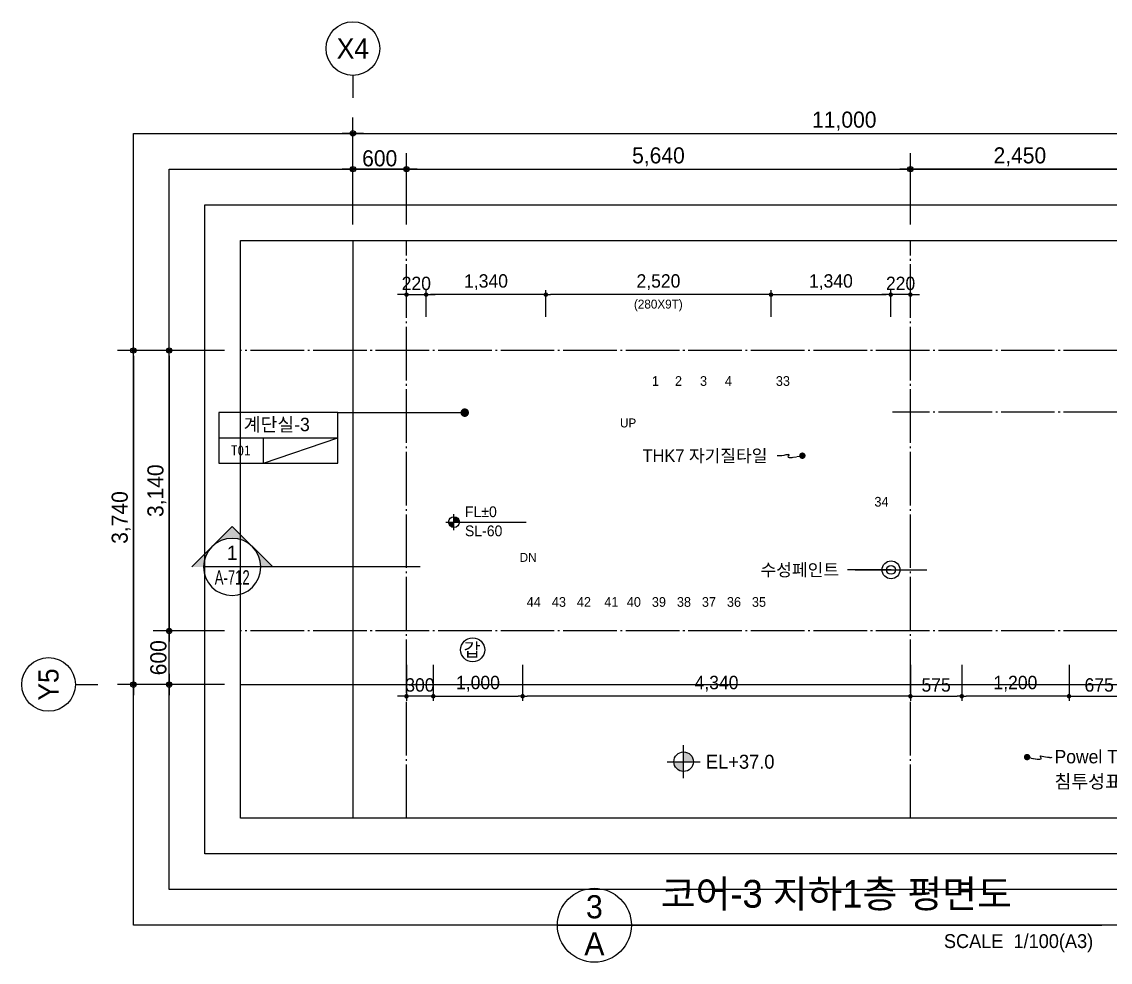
# Model space of a CAD drawing. Header units: millimetres. Extents: x 252711992 to 505989238, y 504776675 to 1009617600.
# Drawn here: x 253132443 to 253144625, y 504805853 to 504816382 of the extents above; entities that cross this region are included whole.
import ezdxf
from ezdxf.enums import TextEntityAlignment as Align
from ezdxf.xclip import XClip

# ---------------------------------------------------------------- set-up
doc = ezdxf.new("R2010")
doc.units = ezdxf.units.MM
doc.header["$XCLIPFRAME"] = 0
doc.linetypes.add('CEN', pattern=[35, 30, -2, 1, -2])
for name, color, linetype in [('$ZCDB_AUDIT_GENERATED_600D18', 7, 'Continuous'), ('0KD DIM', 7, 'Continuous'), ('4A.TEC CEN', 1, 'CEN'), ('4A.TEC TEXT', 7, 'Continuous'), ('4A.TEC TEXT 1', 3, 'Continuous'), ('4A.TEC TEXT 2', 3, 'Continuous'), ('4A.TEC 심볼', 7, 'Continuous'), ('CEN', 1, 'CEN'), ('LEV', 7, 'Continuous'), ('ROM', 7, 'Continuous'), ('SYM', 1, 'Continuous'), ('TEXT', 7, 'Continuous'), ('㈜SE&C TEXT', 7, 'Continuous')]:
    doc.layers.add(name, color=color, linetype=linetype)
doc.layers.add('DEFPOINT', color=135, linetype='Continuous', plot=False)
doc.styles.add('1', font='')
doc.styles.add('GHS', font='malgun.ttf')
doc.styles.add('SAMOO', font='')
doc.styles.add('나눔고딕', font='')
doc.styles.add('돋움', font='')
doc.styles.add('돋음체', font='')
doc.styles.add('울릉도L', font='')
doc.styles.get('1').set_extended_font_data('DotumChe')
doc.styles.get('SAMOO').set_extended_font_data('Dotum')
doc.styles.get('나눔고딕').set_extended_font_data('Dotum')
doc.styles.get('돋움').set_extended_font_data('Dotum')
doc.styles.get('돋음체').set_extended_font_data('Dotum')
doc.styles.get('울릉도L').set_extended_font_data('Dotum')
doc.dimstyles.new('DIM_600(외부치수)', dxfattribs={"dimscale": 400, "dimtxt": 3.299999999999998, "dimasz": 1, "dimexe": 2, "dimexo": 2, "dimgap": 1, "dimtad": 1, "dimdec": 0, "dimdsep": 46, "dimlunit": 6, "dimtxsty": '나눔고딕', "dimblk1": 'DIMDOT', "dimblk2": 'DIMDOT', "dimsah": 1, "dimcen": 2.5, "dimdle": 1.5, "dimclrd": 8, "dimclre": 8, "dimclrt": 3, "dimadec": 0, "dimazin": 0, "dimtfac": 1, "dimtdec": 0, "dimtix": 1, "dimtmove": 2, "dimatfit": 3, "dimldrblk": 'DIMDOT', "dimfxl": 1, "dimtvp": 1, "dimtolj": 1, "dimtzin": 0, "dimarcsym": 0})
doc.dimstyles.new('DIM_80(외부치수)', dxfattribs={"dimscale": 40, "dimtxt": 3.299999999999998, "dimasz": 1, "dimexe": 2, "dimexo": 2, "dimgap": 1, "dimtad": 1, "dimdec": 0, "dimdsep": 46, "dimlunit": 6, "dimtxsty": '돋움', "dimblk1": 'DIMDOT', "dimblk2": 'DIMDOT', "dimsah": 1, "dimcen": 2.5, "dimdle": 1.5, "dimclrd": 1, "dimclre": 7, "dimclrt": 2, "dimadec": 0, "dimazin": 0, "dimtfac": 1, "dimtdec": 0, "dimtix": 1, "dimtmove": 2, "dimatfit": 3, "dimldrblk": 'DIMDOT', "dimfxl": 1, "dimtvp": 1, "dimtolj": 1, "dimtzin": 0, "dimarcsym": 0})
doc.dimstyles.new('KD DIM 1', dxfattribs={"dimscale": 50, "dimtxt": 3, "dimasz": 1, "dimexe": 1, "dimexo": 1, "dimgap": 1, "dimtad": 1, "dimdec": 0, "dimzin": 0, "dimdsep": 46, "dimlunit": 6, "dimtxsty": '돋음체', "dimblk": 'DOT', "dimcen": 3, "dimdle": 1, "dimclrd": 256, "dimclre": 256, "dimclrt": 3, "dimazin": 0, "dimtfac": 1, "dimtdec": 0, "dimtix": 1, "dimtmove": 2, "dimatfit": 3, "dimldrblk": 'OBLIQUE', "dimfxl": 1, "dimtvp": 0.8333, "dimtolj": 1, "dimtzin": 0, "dimarcsym": 0})

# ---------------------------------------------------------------- blocks, each defined once
blk = doc.blocks.new('dwgFD3B')
at = {"layer": '4A.TEC CEN', "color": 250, "ltscale": 500}
blk.add_line((49194.51359510422, -169936.8347870111, -3333.333333333334), (357999.999995023, -169936.8347870111, -3333.333333333334), dxfattribs=at)
at = {"layer": '4A.TEC CEN', "color": 250, "ltscale": 500, "elevation": -3333.333333333334}
blk.add_lwpolyline([(197807.625374347, -39163.15827703476), (197807.625374347, -267000.000000298)], dxfattribs=at)
blk = doc.blocks.new('ccs122')
at = {"layer": '4A.TEC 심볼'}
blk.add_line((-5.68e-14, 8), (0, 3), dxfattribs=at)
blk.add_circle((-1.137e-13, 14), 6, dxfattribs=at)
at = {"layer": '4A.TEC TEXT 2', "color": 3, "style": 'GHS'}
blk.add_attdef('NO', text='', height=4.5, dxfattribs=at).set_placement((-0.0061597368079092, 14.01791285492388), align=Align.MIDDLE_CENTER)
blk = doc.blocks.new('DIMDOT')
at = {"color": 0}
blk.add_line((-2, 0), (2, 0), dxfattribs=at)
for radius in [0.5, 0.25]:
    blk.add_circle((0, 0), radius, dxfattribs=at)
blk = doc.blocks.new('*D294')
at = {"layer": '$ZCDB_AUDIT_GENERATED_600D18', "color": 8, "lineweight": -2, "transparency": 16777216}
for p, q in [((253134712.6702331, 504812702.1429185), (253133512.6702351, 504812702.1429185)), ((253133692.6702351, 504812642.1429185), (253133692.6702351, 504809022.1429184)), ((253134712.6702329, 504808962.1429184), (253133512.6702351, 504808962.1429184))]:
    blk.add_line(p, q, dxfattribs=at)
at = {"layer": 'Defpoints', "color": 0, "transparency": 16777216}
for p in [(253134892.6702331, 504812702.1429185, -1.31158230942674e-08), (253133692.6702351, 504808962.1429184), (253134892.6702329, 504808962.1429184, 2.26737029151991e-09)]:
    blk.add_point(p, dxfattribs=at)
at = {"layer": '$ZCDB_AUDIT_GENERATED_600D18', "color": 8, "lineweight": -2, "transparency": 16777216, "xscale": 60, "yscale": 60, "zscale": 60}
for p, rotation in [((253133692.6702351, 504812702.1429185), 90), ((253133692.6702351, 504808962.1429184), 270)]:
    blk.add_blockref('DIMDOT', p, dxfattribs=dict(at, rotation=rotation))
at = {"layer": '$ZCDB_AUDIT_GENERATED_600D18', "color": 3, "transparency": 16777216, "insert": (253133555.2075486, 504810832.1429182), "char_height": 180, "attachment_point": 5, "rotation": 90, "style": '나눔고딕'}
blk.add_mtext('\\A1;3,740', dxfattribs=at)
blk = doc.blocks.new('*D295')
at = {"layer": '$ZCDB_AUDIT_GENERATED_600D18', "color": 8, "lineweight": -2, "transparency": 16777216}
for p, q in [((253134712.6702331, 504809562.1429185), (253133912.6702362, 504809562.1429185)), ((253134092.6702362, 504809022.1429184), (253134092.6702362, 504809502.1429185)), ((253134712.670233, 504808962.1429184), (253133912.6702362, 504808962.1429184))]:
    blk.add_line(p, q, dxfattribs=at)
at = {"layer": 'Defpoints', "color": 0, "transparency": 16777216}
for p in [(253134092.6702362, 504809562.1429185), (253134892.6702331, 504809562.1429185, -2.875822247005999e-09), (253134892.670233, 504808962.1429184, -5.343281372915953e-09)]:
    blk.add_point(p, dxfattribs=at)
at = {"layer": '$ZCDB_AUDIT_GENERATED_600D18', "color": 8, "lineweight": -2, "transparency": 16777216, "xscale": 60, "yscale": 60, "zscale": 60}
for p, rotation in [((253134092.6702362, 504809562.1429185), 90), ((253134092.6702362, 504808962.1429184), 270)]:
    blk.add_blockref('DIMDOT', p, dxfattribs=dict(at, rotation=rotation))
at = {"layer": '$ZCDB_AUDIT_GENERATED_600D18', "color": 3, "transparency": 16777216, "insert": (253133972.5481196, 504809262.1429183), "char_height": 180, "attachment_point": 5, "rotation": 90, "style": '나눔고딕'}
blk.add_mtext('\\A1;600', dxfattribs=at)
blk = doc.blocks.new('*D291')
at = {"layer": '$ZCDB_AUDIT_GENERATED_600D18', "color": 8, "lineweight": -2, "transparency": 16777216}
for p, q in [((253136148.7754982, 504814112.1607442), (253136148.7754982, 504815312.1607442)), ((253147148.7754982, 504814112.1607442), (253147148.7754982, 504815312.1607442)), ((253136208.7754982, 504815132.1607442), (253147088.7754982, 504815132.1607442))]:
    blk.add_line(p, q, dxfattribs=at)
at = {"layer": 'Defpoints', "color": 0, "transparency": 16777216}
for p in [(253147148.7754982, 504815132.1607442), (253136148.7754982, 504813932.1607442, 1.956323103513569e-09), (253147148.7754982, 504813932.1607442)]:
    blk.add_point(p, dxfattribs=at)
at = {"layer": '$ZCDB_AUDIT_GENERATED_600D18', "color": 8, "lineweight": -2, "transparency": 16777216, "xscale": 60, "yscale": 60, "zscale": 60, "rotation": 180}
blk.add_blockref('DIMDOT', (253136148.7754982, 504815132.1607442), dxfattribs=at)
at = {"layer": '$ZCDB_AUDIT_GENERATED_600D18', "color": 8, "lineweight": -2, "transparency": 16777216, "xscale": 60, "yscale": 60, "zscale": 60}
blk.add_blockref('DIMDOT', (253147148.7754982, 504815132.1607442), dxfattribs=at)
at = {"layer": '$ZCDB_AUDIT_GENERATED_600D18', "color": 3, "transparency": 16777216, "insert": (253141648.7754982, 504815269.6234308), "char_height": 180, "attachment_point": 5, "style": '나눔고딕'}
blk.add_mtext('\\A1;11,000', dxfattribs=at)
blk = doc.blocks.new('*D293')
at = {"layer": '$ZCDB_AUDIT_GENERATED_600D18', "color": 8, "lineweight": -2, "transparency": 16777216}
for p, q in [((253136148.7754982, 504814112.1607406), (253136148.7754982, 504814912.1607442)), ((253136748.7741418, 504814112.160741), (253136748.7741418, 504814912.1607442)), ((253136688.7741418, 504814732.1607442), (253136208.7754982, 504814732.1607442))]:
    blk.add_line(p, q, dxfattribs=at)
at = {"layer": 'Defpoints', "color": 0, "transparency": 16777216}
for p in [(253136148.7754982, 504814732.1607442), (253136148.7754982, 504813932.1607406, 39666.65489693279), (253136748.7741418, 504813932.160741, 34666.66625857192)]:
    blk.add_point(p, dxfattribs=at)
at = {"layer": '$ZCDB_AUDIT_GENERATED_600D18', "color": 8, "lineweight": -2, "transparency": 16777216, "xscale": 60, "yscale": 60, "zscale": 60, "rotation": 180}
blk.add_blockref('DIMDOT', (253136148.7754982, 504814732.1607442), dxfattribs=at)
at = {"layer": '$ZCDB_AUDIT_GENERATED_600D18', "color": 8, "lineweight": -2, "transparency": 16777216, "xscale": 60, "yscale": 60, "zscale": 60}
blk.add_blockref('DIMDOT', (253136748.7741418, 504814732.1607442), dxfattribs=at)
at = {"layer": '$ZCDB_AUDIT_GENERATED_600D18', "color": 3, "transparency": 16777216, "insert": (253136448.77482, 504814852.2828609), "char_height": 180, "attachment_point": 5, "style": '나눔고딕'}
blk.add_mtext('\\A1;600', dxfattribs=at)
blk = doc.blocks.new('*D296')
at = {"layer": '$ZCDB_AUDIT_GENERATED_600D18', "color": 8, "lineweight": -2, "transparency": 16777216}
for p, q in [((253134712.6702327, 504812702.1429185), (253133912.6702365, 504812702.1429185)), ((253134092.6702365, 504812642.1429185), (253134092.6702365, 504809622.1429185)), ((253134712.6702331, 504809562.1429185), (253133912.6702365, 504809562.1429185))]:
    blk.add_line(p, q, dxfattribs=at)
at = {"layer": 'Defpoints', "color": 0, "transparency": 16777216}
for p in [(253134892.6702327, 504812702.1429185, -1.578882802277803e-08), (253134092.6702365, 504809562.1429185), (253134892.6702331, 504809562.1429185, -2.875822247005999e-09)]:
    blk.add_point(p, dxfattribs=at)
at = {"layer": '$ZCDB_AUDIT_GENERATED_600D18', "color": 8, "lineweight": -2, "transparency": 16777216, "xscale": 60, "yscale": 60, "zscale": 60}
for p, rotation in [((253134092.6702365, 504812702.1429185), 90), ((253134092.6702365, 504809562.1429185), 270)]:
    blk.add_blockref('DIMDOT', p, dxfattribs=dict(at, rotation=rotation))
at = {"layer": '$ZCDB_AUDIT_GENERATED_600D18', "color": 3, "transparency": 16777216, "insert": (253133955.20755, 504811132.1429183), "char_height": 180, "attachment_point": 5, "rotation": 90, "style": '나눔고딕'}
blk.add_mtext('\\A1;3,140', dxfattribs=at)
blk = doc.blocks.new('*D297')
at = {"layer": '$ZCDB_AUDIT_GENERATED_600D18', "color": 8, "lineweight": -2, "transparency": 16777216}
for p, q in [((253136748.7741418, 504814112.160741), (253136748.7741418, 504814912.1607442)), ((253142388.7741419, 504814112.1607372), (253142388.7741419, 504814912.1607442)), ((253136808.7741418, 504814732.1607442), (253142328.7741419, 504814732.1607442))]:
    blk.add_line(p, q, dxfattribs=at)
at = {"layer": 'Defpoints', "color": 0, "transparency": 16777216}
for p in [(253142388.7741419, 504814732.1607442), (253136748.7741418, 504813932.160741, 34666.66625857192), (253142388.7741419, 504813932.1607372, 81666.6657055349)]:
    blk.add_point(p, dxfattribs=at)
at = {"layer": '$ZCDB_AUDIT_GENERATED_600D18', "color": 8, "lineweight": -2, "transparency": 16777216, "xscale": 60, "yscale": 60, "zscale": 60, "rotation": 180}
blk.add_blockref('DIMDOT', (253136748.7741418, 504814732.1607442), dxfattribs=at)
at = {"layer": '$ZCDB_AUDIT_GENERATED_600D18', "color": 8, "lineweight": -2, "transparency": 16777216, "xscale": 60, "yscale": 60, "zscale": 60}
blk.add_blockref('DIMDOT', (253142388.7741419, 504814732.1607442), dxfattribs=at)
at = {"layer": '$ZCDB_AUDIT_GENERATED_600D18', "color": 3, "transparency": 16777216, "insert": (253139568.7741418, 504814869.6234308), "char_height": 180, "attachment_point": 5, "style": '나눔고딕'}
blk.add_mtext('\\A1;5,640', dxfattribs=at)
blk = doc.blocks.new('*D298')
at = {"layer": '$ZCDB_AUDIT_GENERATED_600D18', "color": 8, "lineweight": -2, "transparency": 16777216}
for p, q in [((253142388.7741419, 504814112.1607372), (253142388.7741419, 504814912.1607442)), ((253144838.7741418, 504814112.1607389), (253144838.7741418, 504814912.1607442)), ((253144778.7741418, 504814732.1607442), (253142448.7741419, 504814732.1607442))]:
    blk.add_line(p, q, dxfattribs=at)
at = {"layer": 'Defpoints', "color": 0, "transparency": 16777216}
for p in [(253142388.7741419, 504814732.1607442), (253142388.7741419, 504813932.1607372, 81666.6657055349), (253144838.7741418, 504813932.1607389, 61249.99927946219)]:
    blk.add_point(p, dxfattribs=at)
at = {"layer": '$ZCDB_AUDIT_GENERATED_600D18', "color": 8, "lineweight": -2, "transparency": 16777216, "xscale": 60, "yscale": 60, "zscale": 60, "rotation": 180}
blk.add_blockref('DIMDOT', (253142388.7741419, 504814732.1607442), dxfattribs=at)
at = {"layer": '$ZCDB_AUDIT_GENERATED_600D18', "color": 8, "lineweight": -2, "transparency": 16777216, "xscale": 60, "yscale": 60, "zscale": 60}
blk.add_blockref('DIMDOT', (253144838.7741418, 504814732.1607442), dxfattribs=at)
at = {"layer": '$ZCDB_AUDIT_GENERATED_600D18', "color": 3, "transparency": 16777216, "insert": (253143613.7741418, 504814869.6234308), "char_height": 180, "attachment_point": 5, "style": '나눔고딕'}
blk.add_mtext('\\A1;2,450', dxfattribs=at)
blk = doc.blocks.new('A$C6C9969DE')
at = {"layer": 'ROM', "color": 0, "linetype": 'Continuous'}
for p, q in [((-0.000366315478459, 509.9999848770676), (2399.999633684521, 509.9999848920268)), ((899.9996336845217, -1.51068088599e-05), (899.9996336845217, 509.999984889233))]:
    blk.add_line(p, q, dxfattribs=at)
blk.add_lwpolyline([(-0.0003663210663944, -1.51229323819e-05), (2399.999633678934, -1.51229323819e-05), (2399.999633678934, 1019.999984877067), (-0.0003663210663944, 1019.999984877067)], close=True, dxfattribs=at)
blk = doc.blocks.new('A$C3A5201BD')
at = {"layer": 'LEV'}
h = blk.add_hatch(color=256, dxfattribs=at)
h.paths.add_polyline_path([(199.9995037299813, 200.0000386673782), (334.9992689478677, 200.0000386674074, 0.4142135623731555), (199.9995037299813, 334.9998038851481)])
h.paths.add_polyline_path([(199.9995037299813, 65.00027344955014), (199.9995037299813, 200.0000386674074), (64.9997385123279, 200.0000386673782, 0.4142135623728401)])
at = {"layer": 'LEV', "color": 7}
for p, q in [((199.9995037299813, 0.0002734496083576), (199.9995037299813, 399.9998038851481)), ((-0.0002614879049361, 200.0000386673201), (2007.350584278698, 200.0000386679894)), ((-0.0002614876721054, 200.0000386673491), (399.9992689478677, 200.0000386674364))]:
    blk.add_line(p, q, dxfattribs=at)
blk.add_circle((199.9995037300978, 200.0000386673491), 134.9997652177996, dxfattribs=at)
blk = doc.blocks.new('ASDFAWGFQWEGRQEWR')
at = {"layer": 'CEN'}
blk.add_lwpolyline([(1711.563310235739, 117.6312502026558), (1640.734880536795, 101.4625445604324), (1594.273082643747, 94.00800722837448), (1567.469787657261, 93.40916627645493), (1555.616866767406, 97.8075498342514), (1554.00619110465, 105.3446859121323), (1557.929631829262, 114.1621026992798), (1562.679060041904, 122.4013282060623), (1563.546346962452, 128.2038905024529), (1556.924680322409, 130.2069102525711), (1543.612514823675, 129.0298780202866), (1525.509621739388, 125.7878770232201), (1504.515772283077, 121.5959903597832), (1482.53073784709, 117.5693011879921), (1461.454289674759, 114.8228927254677), (1443.186199069023, 114.4718480110168), (1429.626237303019, 117.6312502026558)], dxfattribs=at)
at = {"layer": '㈜SE&C TEXT', "color": 1, "const_width": 35.86564879630993}
blk.add_lwpolyline([(1729.496134638786, 117.6312502026558, 1), (1693.630485832691, 117.6312502026558, 1)], format="xyb", close=True, dxfattribs=at)
at = {"layer": '4A.TEC TEXT', "style": '돋움'}
blk.add_text('THK7 자기질타일', height=140, dxfattribs=at).set_placement((-76.75096759200096, 117.6312502026558), align=Align.MIDDLE_LEFT)
blk = doc.blocks.new('sa987w')
at = {"layer": 'CEN'}
blk.add_lwpolyline([(-193683.7763056755, 4338696.949912429), (-193577.5336611271, 4338672.696853995), (-193507.8409642577, 4338661.515047908), (-193467.6360217929, 4338660.61678648), (-193449.8566404581, 4338667.214361787), (-193447.4406269789, 4338678.520066023), (-193453.3257880807, 4338691.746191025), (-193460.4499304295, 4338704.105029345), (-193461.7508607507, 4338712.808872938), (-193451.8183608651, 4338715.813402414), (-193431.8501125574, 4338714.047854185), (-193404.6957729459, 4338709.1848526), (-193373.2049987912, 4338702.897022724), (-193340.2274470925, 4338696.856988907), (-193308.6127748489, 4338692.737376094), (-193281.2106389403, 4338692.210808992), (-193260.8706962466, 4338696.949912429)], dxfattribs=at)
at = {"layer": '㈜SE&C TEXT', "color": 1, "const_width": 53.79847319446489}
blk.add_lwpolyline([(-193710.675542295, 4338696.949912429, -1), (-193656.8770691156, 4338696.949912429, -1)], format="xyb", close=True, dxfattribs=at)
at = {"layer": '4A.TEC TEXT', "style": '돋움'}
for s, p in [('Powel Trowel Finish &', (-193223.1567624211, 4338704.449912429)), ('침투성표면양생강화제', (-193223.1567624211, 4338286.631660938))]:
    blk.add_text(s, height=225, dxfattribs=at).set_placement(p, align=Align.MIDDLE_LEFT)
blk = doc.blocks.new('단면기호1')
at = {"layer": 'SYM'}
h = blk.add_hatch(color=256, dxfattribs=at)
h.paths.add_polyline_path([(4.24264068711929, 4.242640687119319, -0.198912367379659), (6, 8.3e-15), (8.485281374238637, 0)])
h.paths.add_polyline_path([(0, 8.48528137423858), (-4.24264068711929, 4.24264068711929, -0.4142135623730959), (4.24264068711929, 4.242640687119319)])
h.paths.add_polyline_path([(-4.24264068711929, 4.24264068711929), (-8.485281374238525, 5.68e-14), (-6, 4.85e-14, -0.198912367379656)])
for p in [(-8.485281374238525, 5.68e-14), (8.485281374238637, 0)]:
    blk.add_line(p, (0, 8.48528137423858), dxfattribs=at)
blk.add_circle((0, 0), 6, dxfattribs=at)
blk = doc.blocks.new('_Dot')
at = {"color": 0, "linetype": 'ByBlock', "lineweight": -2}
blk.add_line((-0.5, 0), (-1, 0), dxfattribs=at)
at = {"color": 0, "linetype": 'ByBlock', "const_width": 0.5}
blk.add_lwpolyline([(-0.25, 0, 1), (0.25, 0, 1)], format="xyb", close=True, dxfattribs=at)
blk = doc.blocks.new('*D872')
at = {"layer": '0KD DIM', "lineweight": -2, "transparency": 16777216}
for p, q in [((253137048.7741437, 504809181.3155873), (253137048.7741437, 504808781.3155859)), ((253138048.7741437, 504809181.3155872), (253138048.7741437, 504808781.3155859)), ((253137098.7741437, 504808831.3155859), (253137998.7741437, 504808831.3155859))]:
    blk.add_line(p, q, dxfattribs=at)
at = {"layer": 'Defpoints', "color": 0, "transparency": 16777216}
for p in [(253137048.7741437, 504809231.3155873), (253138048.7741437, 504809231.3155872), (253138048.7741437, 504808831.3155859)]:
    blk.add_point(p, dxfattribs=at)
at = {"layer": '0KD DIM', "lineweight": -2, "transparency": 16777216, "xscale": 50, "yscale": 50, "zscale": 50, "rotation": 180}
blk.add_blockref('_Dot', (253137048.7741437, 504808831.3155859), dxfattribs=at)
at = {"layer": '0KD DIM', "lineweight": -2, "transparency": 16777216, "xscale": 50, "yscale": 50, "zscale": 50}
blk.add_blockref('_Dot', (253138048.7741437, 504808831.3155859), dxfattribs=at)
at = {"layer": '0KD DIM', "color": 3, "transparency": 16777216, "insert": (253137548.7741437, 504808970.8678247), "char_height": 150, "attachment_point": 5, "style": '돋음체'}
blk.add_mtext('\\A1;1,000', dxfattribs=at)
blk = doc.blocks.new('_OBLIQUE')
at = {"color": 0, "linetype": 'ByBlock'}
blk.add_line((-0.5, -0.5), (0.5, 0.5), dxfattribs=at)
blk = doc.blocks.new('*D873')
at = {"layer": '0KD DIM', "lineweight": -2, "transparency": 16777216}
for p, q in [((253136748.7741418, 504809181.3155872), (253136748.7741418, 504808781.3155859)), ((253137048.7741437, 504809181.3155873), (253137048.7741437, 504808781.3155859)), ((253136698.7741418, 504808831.3155859), (253136648.7741418, 504808831.3155859)), ((253137048.7741437, 504808831.3155859), (253136748.7741418, 504808831.3155859)), ((253137098.7741437, 504808831.3155859), (253137148.7741437, 504808831.3155859))]:
    blk.add_line(p, q, dxfattribs=at)
at = {"layer": 'Defpoints', "color": 0, "transparency": 16777216}
for p in [(253136748.7741418, 504809231.3155872), (253137048.7741437, 504809231.3155873), (253136748.7741418, 504808831.3155859)]:
    blk.add_point(p, dxfattribs=at)
at = {"layer": '0KD DIM', "lineweight": -2, "transparency": 16777216, "xscale": 50, "yscale": 50, "zscale": 50}
blk.add_blockref('_Dot', (253136748.7741418, 504808831.3155859), dxfattribs=at)
at = {"layer": '0KD DIM', "lineweight": -2, "transparency": 16777216, "xscale": 50, "yscale": 50, "zscale": 50, "rotation": 180}
blk.add_blockref('_Dot', (253137048.7741437, 504808831.3155859), dxfattribs=at)
at = {"layer": '0KD DIM', "color": 3, "transparency": 16777216, "insert": (253136898.7741428, 504808956.4173498), "char_height": 150, "attachment_point": 5, "style": '돋음체'}
blk.add_mtext('\\A1;300', dxfattribs=at)
blk = doc.blocks.new('*D874')
at = {"layer": '0KD DIM', "lineweight": -2, "transparency": 16777216}
for p, q in [((253138048.7741437, 504809181.3155872), (253138048.7741437, 504808781.3155859)), ((253142388.7741418, 504809181.3155875), (253142388.7741418, 504808781.3155859)), ((253142338.7741418, 504808831.3155859), (253138098.7741437, 504808831.3155859))]:
    blk.add_line(p, q, dxfattribs=at)
at = {"layer": 'Defpoints', "color": 0, "transparency": 16777216}
for p in [(253138048.7741437, 504809231.3155872), (253142388.7741418, 504809231.3155875), (253138048.7741437, 504808831.3155859)]:
    blk.add_point(p, dxfattribs=at)
at = {"layer": '0KD DIM', "lineweight": -2, "transparency": 16777216, "xscale": 50, "yscale": 50, "zscale": 50, "rotation": 180}
blk.add_blockref('_Dot', (253138048.7741437, 504808831.3155859), dxfattribs=at)
at = {"layer": '0KD DIM', "lineweight": -2, "transparency": 16777216, "xscale": 50, "yscale": 50, "zscale": 50}
blk.add_blockref('_Dot', (253142388.7741418, 504808831.3155859), dxfattribs=at)
at = {"layer": '0KD DIM', "color": 3, "transparency": 16777216, "insert": (253140218.7741428, 504808970.8678247), "char_height": 150, "attachment_point": 5, "style": '돋음체'}
blk.add_mtext('\\A1;4,340', dxfattribs=at)
blk = doc.blocks.new('*D875')
at = {"layer": '0KD DIM', "lineweight": -2, "transparency": 16777216}
for p, q in [((253142388.7741418, 504809181.3155875), (253142388.7741418, 504808781.3155859)), ((253142963.7762936, 504809181.3155875), (253142963.7762936, 504808781.3155859)), ((253142438.7741418, 504808831.3155859), (253142913.7762936, 504808831.3155859))]:
    blk.add_line(p, q, dxfattribs=at)
at = {"layer": 'Defpoints', "color": 0, "transparency": 16777216}
for p in [(253142388.7741418, 504809231.3155875), (253142963.7762936, 504809231.3155875), (253142963.7762936, 504808831.3155859)]:
    blk.add_point(p, dxfattribs=at)
at = {"layer": '0KD DIM', "lineweight": -2, "transparency": 16777216, "xscale": 50, "yscale": 50, "zscale": 50, "rotation": 180}
blk.add_blockref('_Dot', (253142388.7741418, 504808831.3155859), dxfattribs=at)
at = {"layer": '0KD DIM', "lineweight": -2, "transparency": 16777216, "xscale": 50, "yscale": 50, "zscale": 50}
blk.add_blockref('_Dot', (253142963.7762936, 504808831.3155859), dxfattribs=at)
at = {"layer": '0KD DIM', "color": 3, "transparency": 16777216, "insert": (253142676.2752177, 504808956.4173498), "char_height": 150, "attachment_point": 5, "style": '돋음체'}
blk.add_mtext('\\A1;575', dxfattribs=at)
blk = doc.blocks.new('*D876')
at = {"layer": '0KD DIM', "lineweight": -2, "transparency": 16777216}
for p, q in [((253142963.7762936, 504809181.3155875), (253142963.7762936, 504808781.3155859)), ((253144163.7719901, 504809181.3155876), (253144163.7719901, 504808781.3155859)), ((253144113.7719901, 504808831.3155859), (253143013.7762936, 504808831.3155859))]:
    blk.add_line(p, q, dxfattribs=at)
at = {"layer": 'Defpoints', "color": 0, "transparency": 16777216}
for p in [(253142963.7762936, 504809231.3155875), (253144163.7719901, 504809231.3155876), (253142963.7762936, 504808831.3155859)]:
    blk.add_point(p, dxfattribs=at)
at = {"layer": '0KD DIM', "lineweight": -2, "transparency": 16777216, "xscale": 50, "yscale": 50, "zscale": 50, "rotation": 180}
blk.add_blockref('_Dot', (253142963.7762936, 504808831.3155859), dxfattribs=at)
at = {"layer": '0KD DIM', "lineweight": -2, "transparency": 16777216, "xscale": 50, "yscale": 50, "zscale": 50}
blk.add_blockref('_Dot', (253144163.7719901, 504808831.3155859), dxfattribs=at)
at = {"layer": '0KD DIM', "color": 3, "transparency": 16777216, "insert": (253143563.7741418, 504808970.8678247), "char_height": 150, "attachment_point": 5, "style": '돋음체'}
blk.add_mtext('\\A1;1,200', dxfattribs=at)
blk = doc.blocks.new('*D868')
at = {"layer": '0KD DIM', "lineweight": -2, "transparency": 16777216}
for p, q in [((253144163.7719901, 504809181.3155876), (253144163.7719901, 504808781.3155859)), ((253144838.7741418, 504809181.3155875), (253144838.7741418, 504808781.3155859)), ((253144213.7719901, 504808831.3155859), (253144788.7741418, 504808831.3155859))]:
    blk.add_line(p, q, dxfattribs=at)
at = {"layer": 'Defpoints', "color": 0, "transparency": 16777216}
for p in [(253144163.7719901, 504809231.3155876), (253144838.7741418, 504809231.3155875), (253144838.7741418, 504808831.3155859)]:
    blk.add_point(p, dxfattribs=at)
at = {"layer": '0KD DIM', "lineweight": -2, "transparency": 16777216, "xscale": 50, "yscale": 50, "zscale": 50, "rotation": 180}
blk.add_blockref('_Dot', (253144163.7719901, 504808831.3155859), dxfattribs=at)
at = {"layer": '0KD DIM', "lineweight": -2, "transparency": 16777216, "xscale": 50, "yscale": 50, "zscale": 50}
blk.add_blockref('_Dot', (253144838.7741418, 504808831.3155859), dxfattribs=at)
at = {"layer": '0KD DIM', "color": 3, "transparency": 16777216, "insert": (253144501.273066, 504808956.4173498), "char_height": 150, "attachment_point": 5, "style": '돋음체'}
blk.add_mtext('\\A1;675', dxfattribs=at)
blk = doc.blocks.new('FL-LEVEL1')
at = {"layer": '4A.TEC 심볼', "linetype": 'ByBlock'}
h = blk.add_hatch(color=256, dxfattribs=at)
h.paths.add_polyline_path([(295, 174.9999999991269), (295, -8.731149e-10), (470, -8.731149e-10, 0.4142135623730951)])
h.paths.add_polyline_path([(295, -8.731149e-10), (120, -8.731149e-10, 0.4142135623730951), (295, -175.0000000008731)])
for p, q in [((295, -295.0000000002328), (295, 295.0000000001164)), ((0, 0), (590, -5.82077e-11))]:
    blk.add_line(p, q, dxfattribs=at)
blk.add_circle((295, -1.74623e-10), 174.9999999999983, dxfattribs=at)
at = {"layer": '4A.TEC TEXT 2', "color": 3, "linetype": 'ByBlock', "style": 'SAMOO'}
blk.add_attdef('FL', text='', height=250.0000000000001, dxfattribs=at).set_placement((695, 0), align=Align.MIDDLE_LEFT)
blk = doc.blocks.new('*D880')
at = {"layer": '0KD DIM', "lineweight": -2, "transparency": 16777216}
for p, q in [((253138308.7741419, 504813077.1429183), (253138308.7741419, 504813377.1429186)), ((253140778.7741418, 504813327.1429186), (253138358.7741419, 504813327.1429186)), ((253140828.7741418, 504813077.1429183), (253140828.7741418, 504813377.1429186))]:
    blk.add_line(p, q, dxfattribs=at)
at = {"layer": 'Defpoints', "color": 0, "transparency": 16777216}
for p in [(253138308.7741419, 504813327.1429186), (253138308.7741419, 504813027.1429183, 2.3046595742926e-09), (253140828.7741418, 504813027.1429183)]:
    blk.add_point(p, dxfattribs=at)
at = {"layer": '0KD DIM', "lineweight": -2, "transparency": 16777216, "xscale": 50, "yscale": 50, "zscale": 50, "rotation": 180}
blk.add_blockref('_Dot', (253138308.7741419, 504813327.1429186), dxfattribs=at)
at = {"layer": '0KD DIM', "lineweight": -2, "transparency": 16777216, "xscale": 50, "yscale": 50, "zscale": 50}
blk.add_blockref('_Dot', (253140828.7741418, 504813327.1429186), dxfattribs=at)
at = {"layer": '0KD DIM', "color": 3, "transparency": 16777216, "insert": (253139568.7741418, 504813466.6951574), "char_height": 150, "attachment_point": 5, "style": '돋음체'}
blk.add_mtext('\\A1;2,520', dxfattribs=at)
blk = doc.blocks.new('*D881')
at = {"layer": '0KD DIM', "lineweight": -2, "transparency": 16777216}
for p, q in [((253140828.7741418, 504813077.1429183), (253140828.7741418, 504813377.1429186)), ((253140878.7741418, 504813327.1429186), (253142118.7741419, 504813327.1429186)), ((253142168.7741419, 504813077.1429182), (253142168.7741419, 504813377.1429186))]:
    blk.add_line(p, q, dxfattribs=at)
at = {"layer": 'Defpoints', "color": 0, "transparency": 16777216}
for p in [(253142168.7741419, 504813327.1429186), (253140828.7741418, 504813027.1429183), (253142168.7741419, 504813027.1429182)]:
    blk.add_point(p, dxfattribs=at)
at = {"layer": '0KD DIM', "lineweight": -2, "transparency": 16777216, "xscale": 50, "yscale": 50, "zscale": 50, "rotation": 180}
blk.add_blockref('_Dot', (253140828.7741418, 504813327.1429186), dxfattribs=at)
at = {"layer": '0KD DIM', "lineweight": -2, "transparency": 16777216, "xscale": 50, "yscale": 50, "zscale": 50}
blk.add_blockref('_Dot', (253142168.7741419, 504813327.1429186), dxfattribs=at)
at = {"layer": '0KD DIM', "color": 3, "transparency": 16777216, "insert": (253141498.7741418, 504813466.6951574), "char_height": 150, "attachment_point": 5, "style": '돋음체'}
blk.add_mtext('\\A1;1,340', dxfattribs=at)
blk = doc.blocks.new('*D882')
at = {"layer": '0KD DIM', "lineweight": -2, "transparency": 16777216}
for p, q in [((253136968.7741419, 504813077.1429183), (253136968.7741419, 504813377.1429186)), ((253138258.7741419, 504813327.1429186), (253137018.7741419, 504813327.1429186)), ((253138308.7741419, 504813077.1429183), (253138308.7741419, 504813377.1429186))]:
    blk.add_line(p, q, dxfattribs=at)
at = {"layer": 'Defpoints', "color": 0, "transparency": 16777216}
for p in [(253136968.7741419, 504813327.1429186), (253136968.7741419, 504813027.1429183), (253138308.7741419, 504813027.1429183)]:
    blk.add_point(p, dxfattribs=at)
at = {"layer": '0KD DIM', "lineweight": -2, "transparency": 16777216, "xscale": 50, "yscale": 50, "zscale": 50, "rotation": 180}
blk.add_blockref('_Dot', (253136968.7741419, 504813327.1429186), dxfattribs=at)
at = {"layer": '0KD DIM', "lineweight": -2, "transparency": 16777216, "xscale": 50, "yscale": 50, "zscale": 50}
blk.add_blockref('_Dot', (253138308.7741419, 504813327.1429186), dxfattribs=at)
at = {"layer": '0KD DIM', "color": 3, "transparency": 16777216, "insert": (253137638.7741419, 504813466.6951574), "char_height": 150, "attachment_point": 5, "style": '돋음체'}
blk.add_mtext('\\A1;1,340', dxfattribs=at)
blk = doc.blocks.new('*D883')
at = {"layer": '0KD DIM', "lineweight": -2, "transparency": 16777216}
for p, q in [((253142118.7741419, 504813327.1429186), (253142068.7741419, 504813327.1429186)), ((253142168.7741419, 504813077.1429182), (253142168.7741419, 504813377.1429186)), ((253142388.7741419, 504813327.1429186), (253142168.7741419, 504813327.1429186)), ((253142388.7741419, 504813077.1429183), (253142388.7741419, 504813377.1429186)), ((253142438.7741419, 504813327.1429186), (253142488.7741419, 504813327.1429186))]:
    blk.add_line(p, q, dxfattribs=at)
at = {"layer": 'Defpoints', "color": 0, "transparency": 16777216}
for p in [(253142168.7741419, 504813327.1429186), (253142168.7741419, 504813027.1429182), (253142388.7741419, 504813027.1429183)]:
    blk.add_point(p, dxfattribs=at)
at = {"layer": '0KD DIM', "lineweight": -2, "transparency": 16777216, "xscale": 50, "yscale": 50, "zscale": 50}
blk.add_blockref('_Dot', (253142168.7741419, 504813327.1429186), dxfattribs=at)
at = {"layer": '0KD DIM', "lineweight": -2, "transparency": 16777216, "xscale": 50, "yscale": 50, "zscale": 50, "rotation": 180}
blk.add_blockref('_Dot', (253142388.7741419, 504813327.1429186), dxfattribs=at)
at = {"layer": '0KD DIM', "color": 3, "transparency": 16777216, "insert": (253142278.7741419, 504813452.2446825), "char_height": 150, "attachment_point": 5, "style": '돋음체'}
blk.add_mtext('\\A1;220', dxfattribs=at)
blk = doc.blocks.new('*D884')
at = {"layer": '0KD DIM', "lineweight": -2, "transparency": 16777216}
for p, q in [((253136698.7727856, 504813327.1429186), (253136648.7727856, 504813327.1429186)), ((253136748.7727856, 504813077.1429183), (253136748.7727856, 504813377.1429186)), ((253136748.7727856, 504813327.1429186), (253136968.7741419, 504813327.1429186)), ((253136968.7741419, 504813077.1429183), (253136968.7741419, 504813377.1429186)), ((253137018.7741419, 504813327.1429186), (253137068.7741419, 504813327.1429186))]:
    blk.add_line(p, q, dxfattribs=at)
at = {"layer": 'Defpoints', "color": 0, "transparency": 16777216}
for p in [(253136968.7741419, 504813327.1429186), (253136748.7727856, 504813027.1429183), (253136968.7741419, 504813027.1429183)]:
    blk.add_point(p, dxfattribs=at)
at = {"layer": '0KD DIM', "lineweight": -2, "transparency": 16777216, "xscale": 50, "yscale": 50, "zscale": 50}
blk.add_blockref('_Dot', (253136748.7727856, 504813327.1429186), dxfattribs=at)
at = {"layer": '0KD DIM', "lineweight": -2, "transparency": 16777216, "xscale": 50, "yscale": 50, "zscale": 50, "rotation": 180}
blk.add_blockref('_Dot', (253136968.7741419, 504813327.1429186), dxfattribs=at)
at = {"layer": '0KD DIM', "color": 3, "transparency": 16777216, "insert": (253136858.7734637, 504813452.2446825), "char_height": 150, "attachment_point": 5, "style": '돋음체'}
blk.add_mtext('\\A1;220', dxfattribs=at)
blk = doc.blocks.new('ADSFWEFQWEF')
at = {"layer": '4A.TEC TEXT', "style": '돋움'}
blk.add_text('수성페인트', height=140, dxfattribs=at).set_placement((559.8709662556648, 110.2937781214714), align=Align.MIDDLE_LEFT)
at = {"layer": '㈜SE&C TEXT', "color": 1}
blk.add_leader([(2020.711429685354, 110.2937781214714, -5.1186362e-09), (1532.46255376935, 110.2937781214714)], dimstyle='DIM_80(외부치수)', override={"dimasz": 5, "dimtad": 0}, dxfattribs=at)

msp = doc.modelspace()

# ---------------------------------------------------------------- linework, layer by layer
msp.add_line((253135146.5511531, 504811439.3547174), (253135979.8844883, 504811722.6880513))
at = {"layer": '4A.TEC CEN', "ltscale": 20}
for p, q in [((253136748.7741418, 504807467.1607454, 1666.666666666672), (253136748.7741418, 504813932.1607442, 1666.666666666672)), ((253142388.7741418, 504807467.1607454, 1666.666666666672), (253142388.7741418, 504813932.1607442, 1666.666666666672)), ((253148203.0507479, 504812702.1429183, 1666.666666666672), (253134892.6702328, 504812702.1429183, 1666.666666666672)), ((253148203.0507479, 504812012.1429214, 1666.666666666672), (253142188.7741418, 504812012.1429214, 1666.666666666672)), ((253148203.0507479, 504809562.1429183, 1666.666666666672), (253134892.6702328, 504809562.1429183, 1666.666666666672))]:
    msp.add_line(p, q, dxfattribs=at)
at = {"layer": '4A.TEC 심볼'}
msp.add_line((253138437.7211929, 504806267.1607454, 3333.333333333334), (253144531.7116036, 504806267.1607454, 3333.333333333334), dxfattribs=at)
for centre, radius in [((253137489.2824026, 504809350.7311348), 134.6608548664988), ((253138851.7211916, 504806267.1607454, 3333.333333333334), 413.9999987842205)]:
    msp.add_circle(centre, radius, dxfattribs=at)
at = {"layer": 'DEFPOINT', "elevation": 3333.333333333334}
for points in [[(253133692.6702328, 504815132.1607442), (253149403.0507479, 504815132.1607442), (253149403.0507479, 504806267.1607454), (253133692.6702328, 504806267.1607454)], [(253134092.6702328, 504814732.1607442), (253149003.0507479, 504814732.1607442), (253149003.0507479, 504806667.1607454), (253134092.6702328, 504806667.1607454)], [(253134492.6702328, 504814332.1607442), (253148603.0507479, 504814332.1607442), (253148603.0507479, 504807067.1607454), (253134492.6702328, 504807067.1607454)], [(253134892.6702328, 504813932.1607442), (253148203.0507479, 504813932.1607442), (253148203.0507479, 504807467.1607454), (253134892.6702328, 504807467.1607454)]]:
    msp.add_lwpolyline(points, close=True, dxfattribs=at)
at = {"layer": 'SYM'}
msp.add_line((253136900.702782, 504810278.451838, 1666.666666666672), (253135118.2736647, 504810278.451838, 1666.666666666672), dxfattribs=at)
at = {"layer": 'SYM', "elevation": 1666.666666666672}
msp.add_lwpolyline([(253135118.2736647, 504810278.451838), (253134477.8156505, 504810278.451838)], dxfattribs=at)
at = {"layer": 'TEXT'}
msp.add_line((253135979.8844883, 504812006.0213853), (253137400.37013, 504812006.0213853), dxfattribs=at)
at = {"layer": 'TEXT', "const_width": 47.82086465464744}
msp.add_lwpolyline([(253137400.37013, 504812029.9318177, 1), (253137400.37013, 504811982.110953, 1)], format="xyb", close=True, dxfattribs=at)

# ---------------------------------------------------------------- block references
ref = msp.add_blockref('dwgFD3B', (252938341.1501238, 504978898.9777052, 0.4499961073975101))
XClip(ref).set_block_clipping_path([(196551.52010899782, -171431.81695967913), (209861.9006240964, -164966.81696087122)])
for name, p in [('ASDFAWGFQWEGRQEWR', (253139467.865439, 504811406.4926757)), ('ADSFWEFQWEF', (253140151.5268998, 504810135.8544359))]:
    msp.add_blockref(name, p)
at = {"layer": '4A.TEC TEXT', "xscale": 0.6666666666666666, "yscale": 0.6666666666666666, "zscale": 0.6666666666666666}
msp.add_blockref('sa987w', (253272817.365892, 501915685.2038127), dxfattribs=at)
at = {"layer": '4A.TEC 심볼'}
ref = msp.add_blockref('ccs122', (253136148.7754982, 504815382.1607453, -7764.323742901417), dxfattribs=dict(at, xscale=49.99999977496833, yscale=49.99999977496833, zscale=49.99999977496833))
ref.add_attrib('NO', 'X4', dxfattribs={"layer": '0', "color": 3, "height": 224.9999989873575, "style": '울릉도L'}).set_placement((253136148.4675113, 504816083.0563849, -7764.323742901417), align=Align.MIDDLE_CENTER)
ref = msp.add_blockref('ccs122', (253133442.6702321, 504808963.1768572, -4999.550003876955), dxfattribs=dict(at, xscale=49.99999977496833, yscale=49.99999977496833, zscale=49.99999977496833, rotation=90))
ref.add_attrib('NO', 'Y5', dxfattribs={"layer": '0', "color": 3, "height": 224.9999989873575, "rotation": 90, "style": '울릉도L'}).set_placement((253132741.7745925, 504808962.8688703, -4999.550003876955), align=Align.MIDDLE_CENTER)
at = {"layer": '4A.TEC 심볼', "color": 3, "linetype": 'ByBlock'}
ref = msp.add_blockref('FL-LEVEL1', (253139665.7012524, 504808098.0653394), dxfattribs=dict(at, xscale=0.6250000000000405, yscale=0.6250000000000405, zscale=0.6250000000000405))
ref.add_attrib('FL', 'EL+37.0', dxfattribs={"layer": '4A.TEC TEXT 1', "color": 3, "linetype": 'ByBlock', "height": 156.2500000000101, "style": 'SAMOO'}).set_placement((253140100.0762524, 504808098.0653394), align=Align.MIDDLE_LEFT)
at = {"layer": 'LEV', "xscale": 0.4469841265468151, "yscale": 0.4469841265468151, "zscale": 0.4469841265468151}
msp.add_blockref('A$C3A5201BD', (253137190.7749896, 504810691.4615438), dxfattribs=at)
at = {"layer": 'SYM', "xscale": -53.37150118498497, "yscale": 53.37150118498497, "zscale": 53.37150118498497, "rotation": 359.9999999999999}
msp.add_blockref('단면기호1', (253134798.0446576, 504810278.451838, 1666.666666666672), dxfattribs=at)
at = {"layer": 'TEXT', "xscale": 0.5555555568112274, "yscale": 0.5555555568112274, "zscale": 0.5555555568112274}
msp.add_blockref('A$C6C9969DE', (253134646.5513555, 504811439.3547258), dxfattribs=at)

# ---------------------------------------------------------------- texts
at = {"layer": '0KD DIM', "color": 3, "style": '돋음체'}
msp.add_text('(280X9T)', height=100, dxfattribs=at).set_placement((253139567.36917, 504813221.240824, 1666.666666666672), align=Align.MIDDLE_CENTER)
at = {"layer": '4A.TEC TEXT', "style": '돋움'}
msp.add_text('갑', height=149.9999993269831, dxfattribs=at).set_placement((253137483.0381372, 504809352.6782117), align=Align.MIDDLE_CENTER)
at = {"layer": '4A.TEC TEXT 1', "style": '돋음체'}
for s, p in [('UP', (253139138.5373346, 504811890.72661)), ('DN', (253138015.2614135, 504810385.7259946))]:
    msp.add_text(s, height=100, dxfattribs=at).set_placement(p, align=Align.MIDDLE_LEFT)
at = {"layer": '4A.TEC TEXT 2', "color": 3, "style": '나눔고딕'}
msp.add_text('코어-3 지하1층 평면도', height=310.4999990881653, dxfattribs=at).set_placement((253139594.6120142, 504806370.6607451, 3333.333333333334), align=Align.BOTTOM_LEFT)
for s, p in [('3', (253138851.7211916, 504806474.1607448, 3333.333333333334)), ('A', (253138851.7211916, 504806060.160746, 3333.333333333334))]:
    msp.add_text(s, height=258.7499992401379, dxfattribs=at).set_placement(p, align=Align.MIDDLE)
msp.add_text('SCALE  1/100(A3)', height=155.2499995440826, dxfattribs=at).set_placement((253144434.5083648, 504805965.5218989, 3333.333333333334), align=Align.BOTTOM_RIGHT)
at = {"layer": 'LEV', "style": '돋움'}
for s, p in [('FL%%P0', (253137402.9032767, 504810836.7675369)), ('SL-60', (253137402.9032072, 504810622.5588871))]:
    msp.add_text(s, height=120, dxfattribs=at).set_placement(p)
at = {"layer": 'TEXT', "style": '나눔고딕'}
for s, p in [('1', (253139574.8177185, 504812273.2095875, 6666.216670559279)), ('2', (253139832.5518772, 504812273.2095875, 6666.216670559279)), ('3', (253140112.6993331, 504812273.2095875, 6666.216670559279)), ('4', (253140391.0773182, 504812273.2095875, 6666.216670559279)), ('33', (253141040.7305069, 504812273.2095875, 6666.216670559279)), ('34', (253142143.8345572, 504810921.3395947, 1666.666666666672)), ('44', (253138252.3814688, 504809799.5744478, 1666.666666666672)), ('43', (253138533.7085719, 504809799.5744478, 1666.666666666672)), ('42', (253138813.4136601, 504809799.5744478, 1666.666666666672)), ('41', (253139120.840458, 504809799.5744478, 1666.666666666672)), ('40', (253139372.3814688, 504809799.5744478, 1666.666666666672)), ('39', (253139652.9712924, 504809799.5744478, 1666.666666666672)), ('38', (253139933.2662042, 504809799.5744478, 1666.666666666672)), ('37', (253140212.9712924, 504809799.5744478, 1666.666666666672)), ('36', (253140492.9712924, 504809799.5744478, 1666.666666666672)), ('35', (253140772.8238365, 504809799.5744478, 1666.666666666672))]:
    msp.add_text(s, height=108.6750001692493, dxfattribs=at).set_placement(p, align=Align.BOTTOM_RIGHT)
at = {"layer": 'TEXT'}
for s, height, style, p in [('계단실-3', 150.0000003390314, '돋움', (253135296.4548189, 504811873.5168517)), ('T01', 112.5000002542736, '1', (253134893.6909159, 504811583.0484101))]:
    msp.add_text(s, height=height, dxfattribs=dict(at, style=style)).set_placement(p, align=Align.MIDDLE_CENTER)
at = {"layer": 'TEXT', "style": '돋움'}
msp.add_text('1', height=160.1145035549549, dxfattribs=at).set_placement((253134798.0446576, 504810357.2263211, 1666.666666666672), align=Align.CENTER)
at = {"layer": 'TEXT', "style": '돋움', "width": 0.7}
msp.add_text('A-712', height=160.1145035549549, dxfattribs=at).set_placement((253134798.0446576, 504810081.5412372, 1666.666666666672), align=Align.CENTER)

# ---------------------------------------------------------------- dimensions: what is measured, and where the dimension line sits
at = {"layer": '$ZCDB_AUDIT_GENERATED_600D18'}
for base, p1, p2, picture, middle in [((253147148.7754982, 504815132.1607442, -7764.323742900505), (253136148.7754982, 504813932.1607442, -7764.323742898549), (253147148.7754982, 504813932.1607442, -7764.323742900966), '*D291', (253141648.7754982, 504815269.6234308, -7764.323742900505)), ((253142388.7741419, 504814732.1607442, -7764.323742902418), (253136748.7741418, 504813932.160741, 26902.34251566951), (253142388.7741419, 504813932.1607372, 73902.34196263249), '*D297', (253139568.7741418, 504814869.6234308, -7764.323742902418))]:
    dim = msp.add_linear_dim(base=base, p1=p1, p2=p2, dimstyle='DIM_600(외부치수)', override={"dimscale": 300, "dimtxt": 0.6, "dimasz": 0.2, "dimexe": 0.6, "dimexo": 0.6, "dimgap": 0.1, "dimdec": 1, "dimblk1": 'DIMDOT', "dimblk2": 'DIMDOT', "dimdle": 0.5}, dxfattribs=at)
    dim.commit()
    dim.dimension.update_dxf_attribs({"geometry": picture, "text_midpoint": middle})
for base, p1, p2, angle, picture, middle in [((253136148.7754982, 504814732.1607442, -7764.323742902418), (253136748.7741418, 504813932.160741, 26902.34251566951), (253136148.7754982, 504813932.1607406, 31902.33115403038), 180, '*D293', (253136448.77482, 504814852.2828609, -7764.323742902418)), ((253142388.7741419, 504814732.1607442, -7764.323742902418), (253144838.7741418, 504813932.1607389, 53485.67553655978), (253142388.7741419, 504813932.1607372, 73902.34196263249), 180, '*D298', (253143613.7741418, 504814869.6234308, -7764.323742902418)), ((253133692.6702351, 504808962.1429184, -4999.550003876955), (253134892.670233, 504812702.1429182, -4999.550003890071), (253134892.6702328, 504808962.1429182, -4999.550003874688), 270, '*D294', (253133555.2075486, 504810832.1429182, -4999.550003876955)), ((253134092.6702365, 504809562.1429185, -4999.550003876955), (253134892.6702326, 504812702.1429183, -4999.550003892744), (253134892.670233, 504809562.1429183, -4999.550003879831), 270, '*D296', (253133955.20755, 504811132.1429183, -4999.550003876955)), ((253134092.6702362, 504809562.1429185, -4999.550003876955), (253134892.6702329, 504808962.1429182, -4999.550003882298), (253134892.670233, 504809562.1429183, -4999.550003879831), 90, '*D295', (253133972.5481196, 504809262.1429183, -4999.550003876955))]:
    dim = msp.add_linear_dim(base=base, p1=p1, p2=p2, angle=angle, dimstyle='DIM_600(외부치수)', override={"dimscale": 300, "dimtxt": 0.6, "dimasz": 0.2, "dimexe": 0.6, "dimexo": 0.6, "dimgap": 0.1, "dimdec": 1, "dimblk1": 'DIMDOT', "dimblk2": 'DIMDOT', "dimdle": 0.5}, dxfattribs=at)
    dim.commit()
    dim.dimension.update_dxf_attribs({"geometry": picture, "text_midpoint": middle})
at = {"layer": '0KD DIM'}
for base, p1, p2, picture, middle in [((253136968.7741419, 504813327.1429186, 1666.666666666672), (253136748.7727856, 504813027.1429183, 1666.666666666672), (253136968.7741419, 504813027.1429183, 1666.666666666672), '*D884', (253136858.7734637, 504813452.2446825, 1666.666666666672)), ((253142168.7741419, 504813327.1429186, 1666.666666666672), (253140828.7741418, 504813027.1429183, 1666.666666666672), (253142168.7741419, 504813027.1429182, 1666.666666666672), '*D881', (253141498.7741418, 504813466.6951574, 1666.666666666672)), ((253138048.7741437, 504808831.3155859, 1666.666666666672), (253137048.7741437, 504809231.3155873, 1666.666666666672), (253138048.7741437, 504809231.3155872, 1666.666666666672), '*D872', (253137548.7741437, 504808970.8678247, 1666.666666666672)), ((253142963.7762936, 504808831.3155859, 1666.666666666672), (253142388.7741418, 504809231.3155875, 1666.666666666672), (253142963.7762936, 504809231.3155875, 1666.666666666672), '*D875', (253142676.2752177, 504808956.4173498, 1666.666666666672)), ((253144838.7741418, 504808831.3155859, 1666.666666666672), (253144163.7719901, 504809231.3155876, 1666.666666666672), (253144838.7741418, 504809231.3155875, 1666.666666666672), '*D868', (253144501.273066, 504808956.4173498, 1666.666666666672))]:
    dim = msp.add_linear_dim(base=base, p1=p1, p2=p2, dimstyle='KD DIM 1', dxfattribs=at)
    dim.commit()
    dim.dimension.update_dxf_attribs({"geometry": picture, "text_midpoint": middle})
for base, p1, p2, picture, middle in [((253136968.7741419, 504813327.1429186, 1666.666666666672), (253138308.7741419, 504813027.1429183, 1666.666666666672), (253136968.7741419, 504813027.1429183, 1666.666666666672), '*D882', (253137638.7741419, 504813466.6951574, 1666.666666666672)), ((253138308.7741419, 504813327.1429186, 1666.666666666672), (253140828.7741418, 504813027.1429183, 1666.666666667248), (253138308.7741419, 504813027.1429183, 1666.666666668976), '*D880', (253139568.7741418, 504813466.6951574, 1666.666666666672)), ((253142168.7741419, 504813327.1429186, 1666.666666666672), (253142388.7741419, 504813027.1429183, 1666.666666666672), (253142168.7741419, 504813027.1429182, 1666.666666666672), '*D883', (253142278.7741419, 504813452.2446825, 1666.666666666672)), ((253136748.7741418, 504808831.3155859, 1666.666666666672), (253137048.7741437, 504809231.3155873, 1666.666666666672), (253136748.7741418, 504809231.3155872, 1666.666666666672), '*D873', (253136898.7741428, 504808956.4173498, 1666.666666666672)), ((253138048.7741437, 504808831.3155859, 1666.666666666672), (253142388.7741418, 504809231.3155875, 1666.666666666672), (253138048.7741437, 504809231.3155872, 1666.666666666672), '*D874', (253140218.7741428, 504808970.8678247, 1666.666666666672)), ((253142963.7762936, 504808831.3155859, 1666.666666666672), (253144163.7719901, 504809231.3155876, 1666.666666666672), (253142963.7762936, 504809231.3155875, 1666.666666666672), '*D876', (253143563.7741418, 504808970.8678247, 1666.666666666672))]:
    dim = msp.add_linear_dim(base=base, p1=p1, p2=p2, angle=180, dimstyle='KD DIM 1', dxfattribs=at)
    dim.commit()
    dim.dimension.update_dxf_attribs({"geometry": picture, "text_midpoint": middle})

doc.saveas('drawing.dxf')
